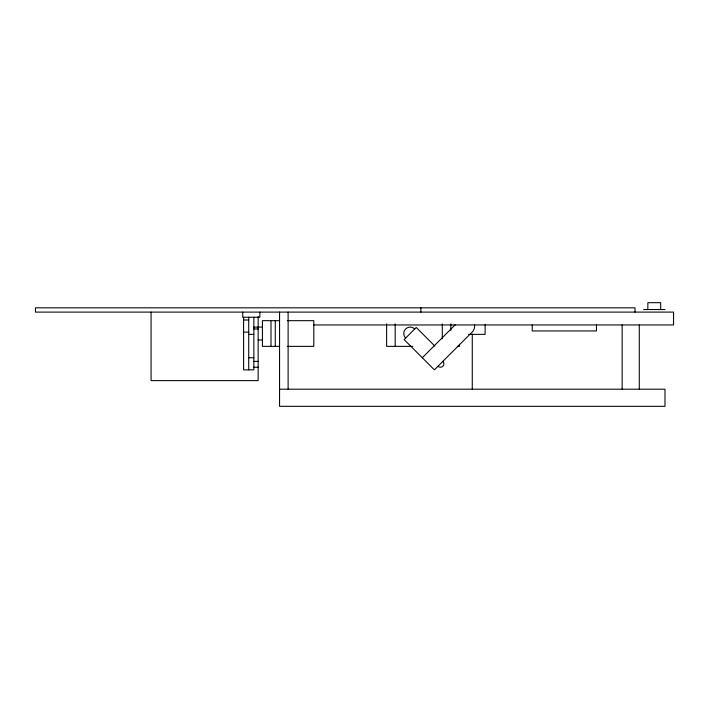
<?xml version="1.0" encoding="UTF-8"?>
<svg xmlns="http://www.w3.org/2000/svg" width="709" height="709" viewBox="0 0 709 709"><rect width="100%" height="100%" fill="white"/><g stroke="black" fill="none" stroke-linecap="round" stroke-linejoin="round"><path stroke-width="1.06" d="M422.289 357.744L455.4 324.633M643.568 309.532L664.989 309.532M243.586 320.007L248.717 320.007M279.559 320.672L262.427 320.672L262.427 346.364L279.559 346.364M287.296 320.672L313.812 320.672L313.812 346.364L287.296 346.364M313.591 324.952L673.55 324.952L673.55 312.102L35.45 312.102L35.45 307.821L635.007 307.821L635.007 312.102M253.857 327.088L262.427 327.088M253.857 328.976L258.147 328.976M243.586 332.122L248.717 332.122M248.717 334.373L253.857 334.373M468.543 334.373L485.116 334.373L485.116 324.74M258.147 339.939L262.427 339.939M412.709 346.364L386.618 346.364L386.618 323.88M457.278 346.364L459.423 346.364L459.423 344.219M248.717 357.744L253.857 357.744M253.857 361.377L258.147 361.377M253.857 367.227L258.147 367.227M279.559 389.188L664.989 389.188L664.989 406.319L279.559 406.319L279.559 312.102M434.865 346.098L416.227 327.461L404.121 339.576L434.395 369.85L472.132 332.122A8.561 8.561 0 0 0 474.507 324.58M660.699 309.532L660.699 302.681L647.858 302.681L647.858 309.532M639.288 324.952L639.288 389.188M622.156 324.952L622.156 389.188M596.464 324.952L596.464 330.943L532.229 330.943L532.229 324.952M472.274 334.125L472.274 389.188M450.853 323.88L450.853 330.305M442.292 323.88L442.292 338.867M420.88 307.821L420.88 312.102M395.188 323.88L395.188 346.364M288.12 312.102L288.12 389.188M275.269 320.672L275.269 346.364M270.989 320.672L270.989 346.364M259.857 312.102L259.857 317.242L242.726 317.242L242.726 312.102M258.147 316.524L258.147 380.627L151.079 380.627L151.079 312.102M253.857 317.242L253.857 369.85L243.586 369.85L243.586 317.499M248.717 317.242L248.717 369.85M405.628 338.06A6.425 6.425 0 0 1 405.628 328.976A6.425 6.425 0 0 1 414.712 328.976M442.877 361.377A3.43 3.43 0 0 1 442.877 366.216A3.43 3.43 0 0 1 438.029 366.216"/></g></svg>
